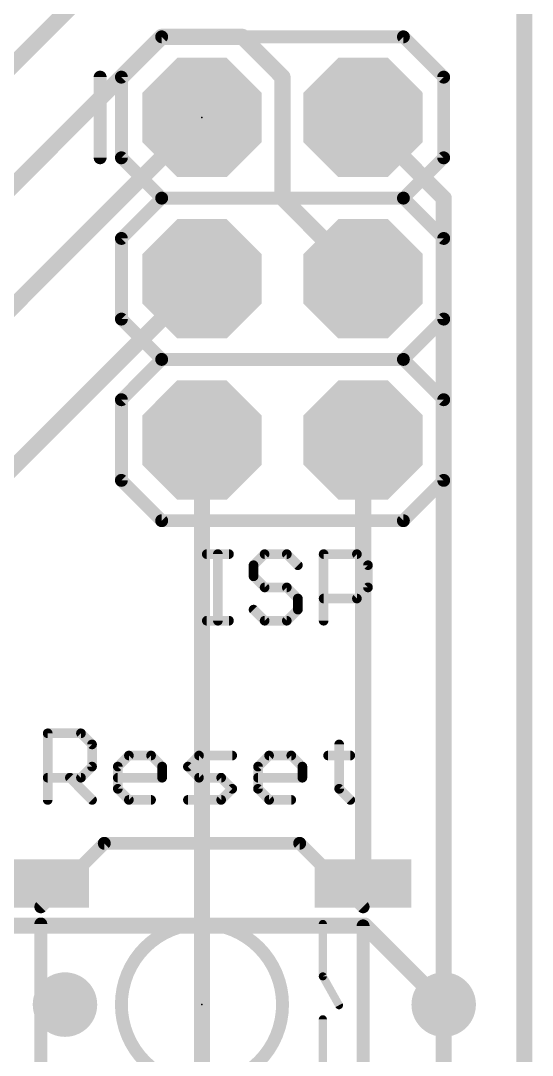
# Model space of a CAD drawing. Extents: x -28 to 79, y -1 to 63.
# Drawn here: x 44.13 to 52.2, y 15.71 to 32 of the extents above; entities that cross this region are included whole.
import ezdxf

# ---------------------------------------------------------------- set-up
doc = ezdxf.new("R2010")
doc.units = 0
for name, color, linetype in [('1', 12, 'CONTINUOUS'), ('16', 132, 'CONTINUOUS'), ('17', 110, 'CONTINUOUS'), ('18', 110, 'CONTINUOUS'), ('20', 53, 'CONTINUOUS'), ('21', 41, 'CONTINUOUS'), ('23', 53, 'CONTINUOUS'), ('51', 53, 'CONTINUOUS')]:
    doc.layers.add(name, color=color, linetype=linetype)

# ---------------------------------------------------------------- blocks, each defined once
blk = doc.blocks.new('RECT')
blk.add_solid([(-0.5, -0.5), (0.5, -0.5), (-0.5, 0.5), (0.5, 0.5)])
blk = doc.blocks.new('OCTAGONP')
at = {"const_width": 0.5}
blk.add_lwpolyline([(-0.25, -0.1036), (-0.25, 0.1036), (-0.1036, 0.25), (0.1036, 0.25), (0.25, 0.1036), (0.25, -0.1036), (0.1036, -0.25), (-0.1036, -0.25), (-0.25, -0.1036), (-0.25, 0.1036)], dxfattribs=at)
blk = doc.blocks.new('ROUNDV')
at = {"const_width": 0.5}
blk.add_lwpolyline([(0, -0.25, 1), (0, 0.25, 1), (0, -0.25)], format="xyb", dxfattribs=at)

msp = doc.modelspace()

# ---------------------------------------------------------------- linework, layer by layer
at = {"layer": '1', "const_width": 0.254}
for points in [[(52.07, 53.34), (52.07, 0)], [(43.307, 30.607), (46.99, 34.29)], [(50.8, 29.21), (49.53, 30.48)], [(50.8, 16.51), (50.8, 29.21)], [(46.99, 14.605), (46.99, 25.4)], [(49.53, 18.415), (49.53, 25.4)], [(50.8, 16.51), (50.8, 13.97)]]:
    msp.add_lwpolyline(points, dxfattribs=at)
at = {"layer": '1', "const_width": 0.127}
for points in [[(49.5749, 30.5249, 1), (49.4851, 30.4351)], [(50.8635, 29.21, 1), (50.7365, 29.21)], [(50.7551, 29.1651, 1), (50.8449, 29.2549)], [(47.0535, 25.4, 1), (46.9265, 25.4)], [(49.5935, 25.4, 1), (49.4665, 25.4)], [(49.4665, 18.415, 1), (49.5935, 18.415)], [(50.8635, 16.51, 1), (50.7365, 16.51)], [(50.7365, 16.51, 1), (50.8635, 16.51)]]:
    msp.add_lwpolyline(points, format="xyb", dxfattribs=at)
at = {"layer": '16', "const_width": 0.254}
for points in [[(52.07, 53.34), (52.07, 0)], [(34.671, 20.066), (46.355, 31.75)], [(46.355, 31.75), (47.625, 31.75)], [(47.625, 31.75), (48.26, 31.115)], [(48.26, 31.115), (48.26, 29.21)], [(35.56, 19.05), (46.99, 30.48)], [(48.26, 29.21), (49.53, 27.94)], [(36.322, 17.272), (46.99, 27.94)], [(38.7096, 17.7546), (49.5554, 17.7546)], [(49.5554, 17.7546), (50.8, 16.51)]]:
    msp.add_lwpolyline(points, dxfattribs=at)
at = {"layer": '16', "const_width": 0.127}
for points in [[(46.355, 31.8135, 1), (46.355, 31.6865)], [(46.3999, 31.7051, 1), (46.3101, 31.7949)], [(47.6699, 31.7949, 1), (47.5801, 31.7051)], [(47.625, 31.6865, 1), (47.625, 31.8135)], [(48.3235, 31.115, 1), (48.1965, 31.115)], [(48.2151, 31.0701, 1), (48.3049, 31.1599)], [(47.0349, 30.4351, 1), (46.9451, 30.5249)], [(48.3049, 29.2549, 1), (48.2151, 29.1651)], [(48.1965, 29.21, 1), (48.3235, 29.21)], [(47.0349, 27.8951, 1), (46.9451, 27.9849)], [(49.4851, 27.8951, 1), (49.5749, 27.9849)], [(49.6003, 17.7995, 1), (49.5105, 17.7097)], [(49.5554, 17.6911, 1), (49.5554, 17.8181)], [(50.7551, 16.4651, 1), (50.8449, 16.5549)]]:
    msp.add_lwpolyline(points, format="xyb", dxfattribs=at)
at = {"layer": '20', "const_width": 0.2032}
msp.add_lwpolyline([(52.07, 5.08), (52.07, 38.1)], dxfattribs=at)
at = {"layer": '21'}
for points, const_width in [([(46.355, 31.75), (45.72, 31.115)], 0.2032), ([(46.355, 31.75), (50.165, 31.75)], 0.2032), ([(50.165, 31.75), (50.8, 31.115)], 0.2032), ([(45.385, 29.845), (45.385, 31.115)], 0.2032), ([(45.72, 31.115), (45.72, 29.845)], 0.2032), ([(50.8, 31.115), (50.8, 29.845)], 0.2032), ([(45.72, 29.845), (46.355, 29.21)], 0.2032), ([(50.8, 29.845), (50.165, 29.21)], 0.2032), ([(46.355, 29.21), (45.72, 28.575)], 0.2032), ([(50.165, 29.21), (46.355, 29.21)], 0.2032), ([(50.165, 29.21), (50.8, 28.575)], 0.2032), ([(45.72, 28.575), (45.72, 27.305)], 0.2032), ([(50.8, 28.575), (50.8, 27.305)], 0.2032), ([(45.72, 27.305), (46.355, 26.67)], 0.2032), ([(50.8, 27.305), (50.165, 26.67)], 0.2032), ([(46.355, 26.67), (45.72, 26.035)], 0.2032), ([(50.165, 26.67), (46.355, 26.67)], 0.2032), ([(50.165, 26.67), (50.8, 26.035)], 0.2032), ([(45.72, 26.035), (45.72, 24.765)], 0.2032), ([(50.8, 26.035), (50.8, 24.765)], 0.2032), ([(45.72, 24.765), (46.355, 24.13)], 0.2032), ([(50.8, 24.765), (50.165, 24.13)], 0.2032), ([(50.165, 24.13), (46.355, 24.13)], 0.2032), ([(47.0662, 23.6037), (47.4157, 23.6037)], 0.1524), ([(47.2409, 22.5552), (47.2409, 23.6037)], 0.1524), ([(47.9776, 23.6037), (47.8028, 23.4289)], 0.1524), ([(48.3271, 23.6037), (47.9776, 23.6037)], 0.1524), ([(48.5018, 23.4289), (48.3271, 23.6037)], 0.1524), ([(48.9078, 22.5552), (48.9078, 23.6037)], 0.1524), ([(48.9078, 23.6037), (49.432, 23.6037)], 0.1524), ([(49.432, 23.6037), (49.6068, 23.4289)], 0.1524), ([(47.8028, 23.4289), (47.8028, 23.2542)], 0.1524), ([(49.6068, 23.4289), (49.6068, 23.0794)], 0.1524), ([(47.8028, 23.2542), (47.9776, 23.0794)], 0.1524), ([(47.9776, 23.0794), (48.3271, 23.0794)], 0.1524), ([(48.3271, 23.0794), (48.5018, 22.9047)], 0.1524), ([(49.6068, 23.0794), (49.432, 22.9047)], 0.1524), ([(48.5018, 22.9047), (48.5018, 22.7299)], 0.1524), ([(49.432, 22.9047), (48.9078, 22.9047)], 0.1524), ([(47.9776, 22.5552), (47.8028, 22.7299)], 0.1524), ([(48.5018, 22.7299), (48.3271, 22.5552)], 0.1524), ([(47.0662, 22.5552), (47.4157, 22.5552)], 0.1524), ([(48.3271, 22.5552), (47.9776, 22.5552)], 0.1524), ([(44.5586, 19.7336), (44.5586, 20.7821)], 0.1524), ([(44.5586, 20.7821), (45.0828, 20.7821)], 0.1524), ([(45.0828, 20.7821), (45.2576, 20.6073)], 0.1524), ([(45.2576, 20.6073), (45.2576, 20.2578)], 0.1524), ([(49.1531, 20.6073), (49.1531, 19.9083)], 0.1524), ([(45.6635, 20.2578), (45.8383, 20.4326)], 0.1524), ([(45.8383, 20.4326), (46.1878, 20.4326)], 0.1524), ([(46.1878, 20.4326), (46.3625, 20.2578)], 0.1524), ([(46.7685, 20.2578), (46.9432, 20.4326)], 0.1524), ([(46.9432, 20.4326), (47.4675, 20.4326)], 0.1524), ([(47.8734, 20.2578), (48.0482, 20.4326)], 0.1524), ([(48.0482, 20.4326), (48.3977, 20.4326)], 0.1524), ([(48.3977, 20.4326), (48.5724, 20.2578)], 0.1524), ([(48.9784, 20.4326), (49.3279, 20.4326)], 0.1524), ([(45.2576, 20.2578), (45.0828, 20.0831)], 0.1524), ([(45.6635, 19.9083), (45.6635, 20.2578)], 0.1524), ([(46.3625, 20.2578), (46.3625, 20.0831)], 0.1524), ([(46.9432, 20.0831), (46.7685, 20.2578)], 0.1524), ([(47.8734, 19.9083), (47.8734, 20.2578)], 0.1524), ([(48.5724, 20.2578), (48.5724, 20.0831)], 0.1524), ([(45.0828, 20.0831), (44.5586, 20.0831)], 0.1524), ([(44.9081, 20.0831), (45.2576, 19.7336)], 0.1524), ([(46.3625, 20.0831), (45.6635, 20.0831)], 0.1524), ([(47.2927, 20.0831), (46.9432, 20.0831)], 0.1524), ([(47.4675, 19.9083), (47.2927, 20.0831)], 0.1524), ([(48.5724, 20.0831), (47.8734, 20.0831)], 0.1524), ([(45.8383, 19.7336), (45.6635, 19.9083)], 0.1524), ([(47.2927, 19.7336), (47.4675, 19.9083)], 0.1524), ([(48.0482, 19.7336), (47.8734, 19.9083)], 0.1524), ([(49.1531, 19.9083), (49.3279, 19.7336)], 0.1524), ([(46.1878, 19.7336), (45.8383, 19.7336)], 0.1524), ([(46.7685, 19.7336), (47.2927, 19.7336)], 0.1524), ([(48.3977, 19.7336), (48.0482, 19.7336)], 0.1524), ([(45.45, 19.05), (48.53, 19.05)], 0.2032), ([(44.45, 15.27), (44.45, 17.78)], 0.2032), ([(49.53, 17.75), (49.53, 15.27)], 0.2032)]:
    msp.add_lwpolyline(points, dxfattribs=dict(at, const_width=const_width))
for points, const_width in [([(46.355, 31.8008, 1), (46.355, 31.6992)], 0.1016), ([(46.3909, 31.7141, 1), (46.3191, 31.7859)], 0.1016), ([(50.2009, 31.7859, 1), (50.1291, 31.7141)], 0.1016), ([(50.165, 31.6992, 1), (50.165, 31.8008)], 0.1016), ([(45.4358, 31.115, 1), (45.3342, 31.115)], 0.1016), ([(45.7708, 31.115, 1), (45.6692, 31.115)], 0.1016), ([(45.6841, 31.1509, 1), (45.7559, 31.0791)], 0.1016), ([(50.8508, 31.115, 1), (50.7492, 31.115)], 0.1016), ([(50.7641, 31.0791, 1), (50.8359, 31.1509)], 0.1016), ([(45.3342, 29.845, 1), (45.4358, 29.845)], 0.1016), ([(45.7559, 29.8809, 1), (45.6841, 29.8091)], 0.1016), ([(45.6692, 29.845, 1), (45.7708, 29.845)], 0.1016), ([(50.7492, 29.845, 1), (50.8508, 29.845)], 0.1016), ([(50.8359, 29.8091, 1), (50.7641, 29.8809)], 0.1016), ([(46.355, 29.2608, 1), (46.355, 29.1592)], 0.1016), ([(46.3909, 29.1741, 1), (46.3191, 29.2459)], 0.1016), ([(46.3191, 29.1741, 1), (46.3909, 29.2459)], 0.1016), ([(50.2009, 29.2459, 1), (50.1291, 29.1741)], 0.1016), ([(50.1291, 29.2459, 1), (50.2009, 29.1741)], 0.1016), ([(50.165, 29.1592, 1), (50.165, 29.2608)], 0.1016), ([(45.7708, 28.575, 1), (45.6692, 28.575)], 0.1016), ([(50.8508, 28.575, 1), (50.7492, 28.575)], 0.1016), ([(45.6841, 28.6109, 1), (45.7559, 28.5391)], 0.1016), ([(50.7641, 28.5391, 1), (50.8359, 28.6109)], 0.1016), ([(45.7559, 27.3409, 1), (45.6841, 27.2691)], 0.1016), ([(50.8359, 27.2691, 1), (50.7641, 27.3409)], 0.1016), ([(45.6692, 27.305, 1), (45.7708, 27.305)], 0.1016), ([(50.7492, 27.305, 1), (50.8508, 27.305)], 0.1016), ([(46.355, 26.7208, 1), (46.355, 26.6192)], 0.1016), ([(46.3909, 26.6341, 1), (46.3191, 26.7059)], 0.1016), ([(46.3191, 26.6341, 1), (46.3909, 26.7059)], 0.1016), ([(50.2009, 26.7059, 1), (50.1291, 26.6341)], 0.1016), ([(50.1291, 26.7059, 1), (50.2009, 26.6341)], 0.1016), ([(50.165, 26.6192, 1), (50.165, 26.7208)], 0.1016), ([(45.7708, 26.035, 1), (45.6692, 26.035)], 0.1016), ([(45.6841, 26.0709, 1), (45.7559, 25.9991)], 0.1016), ([(50.8508, 26.035, 1), (50.7492, 26.035)], 0.1016), ([(50.7641, 25.9991, 1), (50.8359, 26.0709)], 0.1016), ([(45.7559, 24.8009, 1), (45.6841, 24.7291)], 0.1016), ([(45.6692, 24.765, 1), (45.7708, 24.765)], 0.1016), ([(50.7492, 24.765, 1), (50.8508, 24.765)], 0.1016), ([(50.8359, 24.7291, 1), (50.7641, 24.8009)], 0.1016), ([(46.355, 24.1808, 1), (46.355, 24.0792)], 0.1016), ([(46.3191, 24.0941, 1), (46.3909, 24.1659)], 0.1016), ([(50.1291, 24.1659, 1), (50.2009, 24.0941)], 0.1016), ([(50.165, 24.0792, 1), (50.165, 24.1808)], 0.1016), ([(47.0662, 23.6418, 1), (47.0662, 23.5656)], 0.0762), ([(47.279, 23.6037, 1), (47.2028, 23.6037)], 0.0762), ([(47.4157, 23.5656, 1), (47.4157, 23.6418)], 0.0762), ([(47.9776, 23.6418, 1), (47.9776, 23.5656)], 0.0762), ([(48.0045, 23.5768, 1), (47.9506, 23.6306)], 0.0762), ([(48.354, 23.6306, 1), (48.3001, 23.5768)], 0.0762), ([(48.3271, 23.5656, 1), (48.3271, 23.6418)], 0.0762), ([(48.9459, 23.6037, 1), (48.8697, 23.6037)], 0.0762), ([(48.9078, 23.6418, 1), (48.9078, 23.5656)], 0.0762), ([(49.459, 23.6306, 1), (49.4051, 23.5768)], 0.0762), ([(49.432, 23.5656, 1), (49.432, 23.6418)], 0.0762), ([(47.8409, 23.4289, 1), (47.7647, 23.4289)], 0.0762), ([(47.7759, 23.4559, 1), (47.8298, 23.402)], 0.0762), ([(48.4749, 23.402, 1), (48.5288, 23.4559)], 0.0762), ([(49.6449, 23.4289, 1), (49.5687, 23.4289)], 0.0762), ([(49.5798, 23.402, 1), (49.6337, 23.4559)], 0.0762), ([(47.8298, 23.2811, 1), (47.7759, 23.2273)], 0.0762), ([(47.7647, 23.2542, 1), (47.8409, 23.2542)], 0.0762), ([(47.9776, 23.1175, 1), (47.9776, 23.0413)], 0.0762), ([(47.9506, 23.0525, 1), (48.0045, 23.1064)], 0.0762), ([(48.354, 23.1064, 1), (48.3001, 23.0525)], 0.0762), ([(48.3271, 23.0413, 1), (48.3271, 23.1175)], 0.0762), ([(49.6337, 23.0525, 1), (49.5798, 23.1064)], 0.0762), ([(48.5399, 22.9047, 1), (48.4637, 22.9047)], 0.0762), ([(48.9078, 22.9428, 1), (48.9078, 22.8666)], 0.0762), ([(49.432, 22.8666, 1), (49.432, 22.9428)], 0.0762), ([(49.5687, 23.0794, 1), (49.6449, 23.0794)], 0.0762), ([(48.4749, 22.8778, 1), (48.5288, 22.9316)], 0.0762), ([(49.4051, 22.9316, 1), (49.459, 22.8778)], 0.0762), ([(47.8298, 22.7569, 1), (47.7759, 22.703)], 0.0762), ([(48.4637, 22.7299, 1), (48.5399, 22.7299)], 0.0762), ([(48.5288, 22.703, 1), (48.4749, 22.7569)], 0.0762), ([(47.0662, 22.5933, 1), (47.0662, 22.5171)], 0.0762), ([(47.2028, 22.5552, 1), (47.279, 22.5552)], 0.0762), ([(47.4157, 22.5171, 1), (47.4157, 22.5933)], 0.0762), ([(47.9776, 22.5933, 1), (47.9776, 22.5171)], 0.0762), ([(47.9506, 22.5283, 1), (48.0045, 22.5821)], 0.0762), ([(48.3001, 22.5821, 1), (48.354, 22.5283)], 0.0762), ([(48.3271, 22.5171, 1), (48.3271, 22.5933)], 0.0762), ([(48.8697, 22.5552, 1), (48.9459, 22.5552)], 0.0762), ([(44.5967, 20.7821, 1), (44.5205, 20.7821)], 0.0762), ([(44.5586, 20.8202, 1), (44.5586, 20.744)], 0.0762), ([(45.1098, 20.809, 1), (45.0559, 20.7552)], 0.0762), ([(45.0828, 20.744, 1), (45.0828, 20.8202)], 0.0762), ([(45.2957, 20.6073, 1), (45.2195, 20.6073)], 0.0762), ([(45.2307, 20.5804, 1), (45.2845, 20.6343)], 0.0762), ([(49.1912, 20.6073, 1), (49.115, 20.6073)], 0.0762), ([(45.8383, 20.4707, 1), (45.8383, 20.3945)], 0.0762), ([(45.8652, 20.4057, 1), (45.8113, 20.4595)], 0.0762), ([(46.2147, 20.4595, 1), (46.1608, 20.4057)], 0.0762), ([(46.1878, 20.3945, 1), (46.1878, 20.4707)], 0.0762), ([(46.9432, 20.4707, 1), (46.9432, 20.3945)], 0.0762), ([(46.9702, 20.4057, 1), (46.9163, 20.4595)], 0.0762), ([(47.4675, 20.3945, 1), (47.4675, 20.4707)], 0.0762), ([(48.0482, 20.4707, 1), (48.0482, 20.3945)], 0.0762), ([(48.0751, 20.4057, 1), (48.0212, 20.4595)], 0.0762), ([(48.4246, 20.4595, 1), (48.3707, 20.4057)], 0.0762), ([(48.3977, 20.3945, 1), (48.3977, 20.4707)], 0.0762), ([(48.9784, 20.4707, 1), (48.9784, 20.3945)], 0.0762), ([(49.3279, 20.3945, 1), (49.3279, 20.4707)], 0.0762), ([(45.2195, 20.2578, 1), (45.2957, 20.2578)], 0.0762), ([(45.2845, 20.2309, 1), (45.2307, 20.2848)], 0.0762), ([(45.7016, 20.2578, 1), (45.6254, 20.2578)], 0.0762), ([(45.6366, 20.2848, 1), (45.6905, 20.2309)], 0.0762), ([(46.4006, 20.2578, 1), (46.3244, 20.2578)], 0.0762), ([(46.3356, 20.2309, 1), (46.3895, 20.2848)], 0.0762), ([(46.7954, 20.2848, 1), (46.7415, 20.2309)], 0.0762), ([(46.7415, 20.2848, 1), (46.7954, 20.2309)], 0.0762), ([(47.9115, 20.2578, 1), (47.8353, 20.2578)], 0.0762), ([(47.8465, 20.2848, 1), (47.9004, 20.2309)], 0.0762), ([(48.6105, 20.2578, 1), (48.5343, 20.2578)], 0.0762), ([(48.5455, 20.2309, 1), (48.5994, 20.2848)], 0.0762), ([(44.5586, 20.1212, 1), (44.5586, 20.045)], 0.0762), ([(44.935, 20.11, 1), (44.8812, 20.0562)], 0.0762), ([(45.0559, 20.11, 1), (45.1098, 20.0562)], 0.0762), ([(45.0828, 20.045, 1), (45.0828, 20.1212)], 0.0762), ([(45.6635, 20.1212, 1), (45.6635, 20.045)], 0.0762), ([(46.3244, 20.0831, 1), (46.4006, 20.0831)], 0.0762), ([(46.3625, 20.045, 1), (46.3625, 20.1212)], 0.0762), ([(46.9432, 20.1212, 1), (46.9432, 20.045)], 0.0762), ([(46.9163, 20.0562, 1), (46.9702, 20.11)], 0.0762), ([(47.3197, 20.11, 1), (47.2658, 20.0562)], 0.0762), ([(47.2927, 20.045, 1), (47.2927, 20.1212)], 0.0762), ([(47.8734, 20.1212, 1), (47.8734, 20.045)], 0.0762), ([(48.5343, 20.0831, 1), (48.6105, 20.0831)], 0.0762), ([(48.5724, 20.045, 1), (48.5724, 20.1212)], 0.0762), ([(45.6905, 19.9353, 1), (45.6366, 19.8814)], 0.0762), ([(45.6254, 19.9083, 1), (45.7016, 19.9083)], 0.0762), ([(47.4944, 19.8814, 1), (47.4405, 19.9353)], 0.0762), ([(47.4405, 19.8814, 1), (47.4944, 19.9353)], 0.0762), ([(47.9004, 19.9353, 1), (47.8465, 19.8814)], 0.0762), ([(47.8353, 19.9083, 1), (47.9115, 19.9083)], 0.0762), ([(49.1801, 19.9353, 1), (49.1262, 19.8814)], 0.0762), ([(49.115, 19.9083, 1), (49.1912, 19.9083)], 0.0762), ([(44.5205, 19.7336, 1), (44.5967, 19.7336)], 0.0762), ([(45.2307, 19.7067, 1), (45.2845, 19.7605)], 0.0762), ([(45.8383, 19.7717, 1), (45.8383, 19.6955)], 0.0762), ([(45.8113, 19.7067, 1), (45.8652, 19.7605)], 0.0762), ([(46.1878, 19.6955, 1), (46.1878, 19.7717)], 0.0762), ([(46.7685, 19.7717, 1), (46.7685, 19.6955)], 0.0762), ([(47.2658, 19.7605, 1), (47.3197, 19.7067)], 0.0762), ([(47.2927, 19.6955, 1), (47.2927, 19.7717)], 0.0762), ([(48.0482, 19.7717, 1), (48.0482, 19.6955)], 0.0762), ([(48.0212, 19.7067, 1), (48.0751, 19.7605)], 0.0762), ([(48.3977, 19.6955, 1), (48.3977, 19.7717)], 0.0762), ([(49.3009, 19.7067, 1), (49.3548, 19.7605)], 0.0762), ([(45.45, 19.1008, 1), (45.45, 18.9992)], 0.1016), ([(48.53, 18.9992, 1), (48.53, 19.1008)], 0.1016), ([(44.5008, 17.78, 1), (44.3992, 17.78)], 0.1016), ([(46.99, 15.24, 1), (46.99, 17.78, 1), (46.99, 15.24)], 0.2032), ([(49.5808, 17.75, 1), (49.4792, 17.75)], 0.1016)]:
    msp.add_lwpolyline(points, format="xyb", dxfattribs=dict(at, const_width=const_width))
at = {"layer": '23'}
for p in [(46.99, 30.48), (46.99, 16.51)]:
    msp.add_point(p, dxfattribs=at)
at = {"layer": '51'}
for points, const_width in [([(44.45, 18.05), (45.45, 19.05)], 0.2032), ([(48.53, 19.05), (49.53, 18.05)], 0.2032), ([(48.895, 17.78), (48.895, 16.955)], 0.127), ([(48.895, 16.955), (49.15, 16.5)], 0.127), ([(48.895, 16.28), (48.895, 15.395)], 0.127)]:
    msp.add_lwpolyline(points, dxfattribs=dict(at, const_width=const_width))
for points, const_width in [([(45.4859, 19.0141, 1), (45.4141, 19.0859)], 0.1016), ([(48.5659, 19.0859, 1), (48.4941, 19.0141)], 0.1016), ([(44.4141, 18.0859, 1), (44.4859, 18.0141)], 0.1016), ([(49.4941, 18.0141, 1), (49.5659, 18.0859)], 0.1016), ([(48.9268, 17.78, 1), (48.8633, 17.78)], 0.0635), ([(48.9227, 16.9705, 1), (48.8673, 16.9395)], 0.0635), ([(48.8633, 16.955, 1), (48.9268, 16.955)], 0.0635), ([(49.1223, 16.4845, 1), (49.1777, 16.5155)], 0.0635), ([(48.9268, 16.28, 1), (48.8633, 16.28)], 0.0635)]:
    msp.add_lwpolyline(points, format="xyb", dxfattribs=dict(at, const_width=const_width))

# ---------------------------------------------------------------- block references
at = {"layer": '1', "xscale": 0.762, "yscale": 1.524, "rotation": 90}
for p in [(44.45, 18.415), (49.53, 18.415)]:
    msp.add_blockref('RECT', p, dxfattribs=at)
at = {"layer": '17', "xscale": 1.8796, "yscale": 1.8796, "rotation": 270}
for p in [(46.99, 30.48), (46.99, 30.48), (49.53, 30.48), (49.53, 30.48), (46.99, 27.94), (46.99, 27.94), (49.53, 27.94), (49.53, 27.94), (46.99, 25.4), (46.99, 25.4), (49.53, 25.4), (49.53, 25.4)]:
    msp.add_blockref('OCTAGONP', p, dxfattribs=at)
at = {"layer": '18', "xscale": 1.016, "yscale": 1.016}
for p in [(44.831, 16.51), (44.831, 16.51), (50.8, 16.51), (50.8, 16.51)]:
    msp.add_blockref('ROUNDV', p, dxfattribs=at)
at = {"layer": '51', "xscale": 0.508, "yscale": 0.508, "rotation": 270}
for p in [(46.99, 30.48), (49.53, 30.48), (46.99, 27.94), (49.53, 27.94), (46.99, 25.4), (49.53, 25.4)]:
    msp.add_blockref('RECT', p, dxfattribs=at)

doc.saveas('drawing.dxf')
